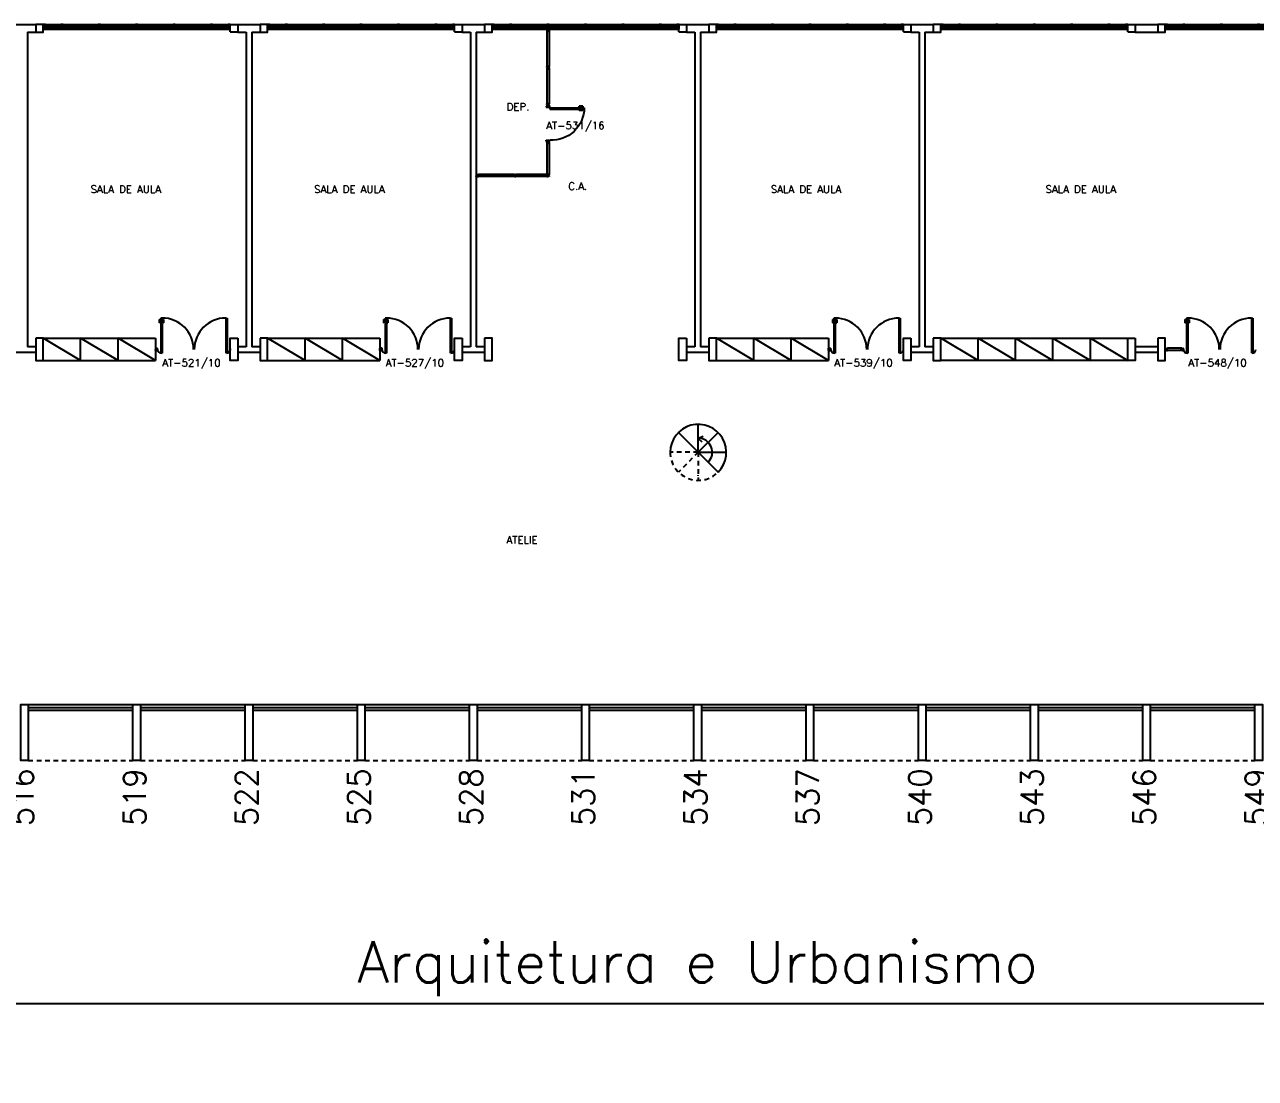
# Model space of a CAD drawing. Header units: millimetres. Extents: x 2552 to 3104, y 1319 to 1450.
# Drawn here: x 2603.37 to 2636.28, y 1323.55 to 1351.74 of the extents above; entities that cross this region are included whole.
import ezdxf

# ---------------------------------------------------------------- set-up
doc = ezdxf.new("R2010")
doc.units = ezdxf.units.MM
doc.linetypes.add('HIDDEN2', pattern=[0.1875, 0.125, -0.0625])
for name, color, linetype in [('ALV', 2, 'Continuous'), ('AR-EST-CNC-IDE', 2, 'Continuous'), ('DIV', 2, 'Continuous'), ('ESC', 1, 'Continuous'), ('ESQ', 2, 'Continuous'), ('ESTR', 3, 'Continuous'), ('PEÇAS', 1, 'Continuous'), ('PROJ', 1, 'HIDDEN2'), ('SIMB', 1, 'Continuous'), ('TEXTO', 2, 'Continuous'), ('TEXTO-CENTRO-CUSTO', 2, 'Continuous'), ('TEXTO-ENDEREÇO', 2, 'Continuous')]:
    doc.layers.add(name, color=color, linetype=linetype)
doc.styles.add('1', font='romans.shx', dxfattribs={"height": 1.1})
doc.styles.add('NOPILAR', font='simplex.shx', dxfattribs={"height": 0.6})
doc.styles.add('UNB-100', font='simplex.shx', dxfattribs={"height": 0.2})
doc.styles.add('UNB-100-1', font='simplex.shx', dxfattribs={"height": 0.2})
doc.dimstyles.new('1-600', dxfattribs={"dimtxt": 1.1, "dimasz": 2.5, "dimexe": 2, "dimexo": 4, "dimgap": 0.2, "dimtad": 1, "dimdec": 0, "dimzin": 4, "dimdsep": 46, "dimlunit": 6, "dimtxsty": '1', "dimblk1": 'NONE', "dimblk2": 'NONE', "dimsah": 1, "dimcen": 0, "dimclrd": 2, "dimclre": 2, "dimclrt": 2, "dimadec": 0, "dimazin": 0, "dimtfac": 1, "dimtdec": 0, "dimtmove": 2, "dimatfit": 3, "dimldrblk": 'NONE', "dimfxl": 1, "dimtolj": 1, "dimtzin": 0, "dimarcsym": 0})

# ---------------------------------------------------------------- blocks, each defined once
blk = doc.blocks.new('ESQCIR-TTN')
for p, q in [((0, 0), (0, -0.12)), ((0.06, 0), (0, 0)), ((0.06, 0), (0.477, 0)), ((0.06, -0.12), (0.06, 0)), ((0.53, 0), (0.47, 0)), ((0.47, 0), (0.47, -0.12)), ((0.53, 0), (1.472, 0)), ((0.53, -0.12), (0.53, 0)), ((1.53, 0), (1.47, 0)), ((1.47, 0), (1.47, -0.12)), ((1.53, 0), (2.472, 0)), ((1.53, -0.12), (1.53, 0)), ((2.53, 0), (2.47, 0)), ((2.47, 0), (2.47, -0.12)), ((2.53, 0), (3.472, 0)), ((2.53, -0.12), (2.53, 0)), ((3.53, 0), (3.47, 0)), ((3.47, 0), (3.47, -0.12)), ((3.53, 0), (4.472, 0)), ((3.53, -0.12), (3.53, 0)), ((4.53, 0), (4.47, 0)), ((4.47, 0), (4.47, -0.12)), ((4.53, 0), (4.941, 0)), ((4.53, -0.12), (4.53, 0)), ((4.941, 0), (4.941, -0.12)), ((5.001, 0), (4.941, 0)), ((5.001, -0.12), (5.001, 0)), ((0, -0.12), (0.06, -0.12)), ((0.06, -0.054), (0.477, -0.054)), ((0.06, -0.066), (0.477, -0.066)), ((0.06, -0.12), (0.477, -0.12)), ((0.47, -0.12), (0.53, -0.12)), ((0.53, -0.054), (1.472, -0.054)), ((0.53, -0.066), (1.472, -0.066)), ((0.53, -0.12), (1.472, -0.12)), ((1.47, -0.12), (1.53, -0.12)), ((1.53, -0.054), (2.472, -0.054)), ((1.53, -0.066), (2.472, -0.066)), ((1.53, -0.12), (2.472, -0.12)), ((2.47, -0.12), (2.53, -0.12)), ((2.53, -0.054), (3.472, -0.054)), ((2.53, -0.066), (3.472, -0.066)), ((2.53, -0.12), (3.472, -0.12)), ((3.47, -0.12), (3.53, -0.12)), ((3.53, -0.054), (4.472, -0.054)), ((3.53, -0.066), (4.472, -0.066)), ((3.53, -0.12), (4.472, -0.12)), ((4.47, -0.12), (4.53, -0.12)), ((4.53, -0.05), (4.941, -0.05)), ((4.53, -0.066), (4.941, -0.066)), ((4.53, -0.12), (4.941, -0.12)), ((4.941, -0.12), (5.001, -0.12))]:
    blk.add_line(p, q)
blk = doc.blocks.new('PDVDP-TTN')
at = {"color": 2}
for p, q in [((0.112, 0.84), (0.112, -0.1)), ((0.147, 0.84), (0.112, 0.84)), ((0.147, 0.84), (0.147, -0.1)), ((1.853, 0.84), (1.888, 0.84)), ((1.853, 0.84), (1.853, -0.1)), ((1.888, 0.84), (1.888, -0.1)), ((0.009, 0), (-0.009, 0)), ((0, -0.012), (0, 0.01)), ((0.147, -0.1), (0.112, -0.1))]:
    blk.add_line(p, q, dxfattribs=at)
at = {"color": 1}
for centre, radius, start, end in [((0.148, -0.002), 0.843, 0, 90), ((1.853, -0.002), 0.843, 90, 180), ((0.131, 0), 0.101, 180, 270), ((1.87, 0), 0.101, 270, 0)]:
    blk.add_arc(centre, radius, start, end, dxfattribs=at)
blk = doc.blocks.new('PILINT-TTN')
for points in [[(0, -0.197), (0, 0), (0.2, 0), (0.2, -0.2), (0, -0.2)], [(1, 0), (0.8, 0), (0.8, -0.2), (1, -0.2), (1, 0), (1, -0.12)]]:
    blk.add_lwpolyline(points)
for points in [[(0.2, -8.39), (0.2, -8.99), (0, -8.99), (0, -8.39)], [(0.8, -8.39), (0.8, -8.99), (1, -8.99), (1, -8.39)]]:
    blk.add_lwpolyline(points, close=True)
blk = doc.blocks.new('MTT-TTN')
for p, q in [((-0.008, 0.03), (-0.03, 0.03)), ((-0.03, 0.03), (-0.03, 0.006)), ((-0.0185, 0.006), (-0.03, 0.006)), ((-0.0185, -0.006), (-0.0185, 0.006)), ((-0.008, 0.03), (-0.008, 0.02)), ((-0.008, 0.02), (0.008, 0.02)), ((-0.0051, 0), (0.0051, 0)), ((0, -0.0051), (0, 0.0051)), ((0.008, 0.03), (0.03, 0.03)), ((0.008, 0.03), (0.008, 0.02)), ((0.0205, -0.006), (0.0205, 0.006)), ((0.0205, 0.006), (0.03, 0.006)), ((0.03, 0.006), (0.03, 0.03)), ((-0.03, -0.03), (-0.03, -0.006)), ((-0.0185, -0.006), (-0.03, -0.006)), ((-0.008, -0.03), (-0.03, -0.03)), ((-0.008, -0.02), (0.008, -0.02)), ((-0.008, -0.03), (-0.008, -0.02)), ((0.008, -0.03), (0.008, -0.02)), ((0.008, -0.03), (0.03, -0.03)), ((0.0205, -0.006), (0.03, -0.006)), ((0.03, -0.006), (0.03, -0.03))]:
    blk.add_line(p, q)
blk = doc.blocks.new('*D102')
at = {"layer": 'DEFPOINTS', "color": 0, "transparency": 16777216}
for p in [(2561.266, 1332.048), (2681.466, 1332.048), (2681.466, 1325.548)]:
    blk.add_point(p, dxfattribs=at)
at = {"layer": 'TEXTO-CENTRO-CUSTO', "color": 2, "lineweight": -2, "transparency": 16777216}
for p, q in [((2561.266, 1328.048), (2561.266, 1323.548)), ((2681.466, 1328.048), (2681.466, 1323.548)), ((2561.266, 1325.548), (2681.466, 1325.548))]:
    blk.add_line(p, q, dxfattribs=at)
at = {"layer": 'TEXTO-CENTRO-CUSTO', "color": 2, "transparency": 16777216, "insert": (2621.366, 1326.481), "char_height": 1.1, "attachment_point": 5, "style": '1'}
blk.add_mtext('\\A1;Arquitetura e Urbanismo', dxfattribs=at)
blk = doc.blocks.new('_NONE')
at = {"color": 0, "linetype": 'ByBlock'}
blk.add_circle((0, 0), 0.25, dxfattribs=at)
blk = doc.blocks.new('DIVMT-TTN')
for p, q in [((-0.03, 0.03), (-0.03, 0.006)), ((-0.008, 0.03), (-0.03, 0.03)), ((-0.0185, 0.006), (-0.03, 0.006)), ((-0.0185, -0.006), (-0.0185, 0.006)), ((-0.008, 0.03), (-0.008, 0.02)), ((-0.008, 0.02), (0.008, 0.02)), ((-0.0051, 0), (0.0051, 0)), ((0.0051, 0), (-0.0051, 0)), ((-0.0051, 0), (0.0051, 0)), ((0, -0.0051), (0, 0.0051)), ((0, 0.0051), (0, -0.0051)), ((0.008, 0.03), (0.008, 0.02)), ((0.008, 0.03), (0.03, 0.03)), ((0.0205, 0.006), (0.03, 0.006)), ((0.0205, -0.006), (0.0205, 0.006)), ((0.0205, 0.006), (0.0205, -0.006)), ((0.0205, 0.006), (0.03, 0.006)), ((0.97, 0.03), (0.03, 0.03)), ((0.03, 0.006), (0.03, 0.03)), ((0.03, -0.03), (0.03, 0.03)), ((0.03, -0.005), (0.03, 0.005)), ((0.97, -0.03), (0.97, 0.03)), ((0.97, 0.03), (0.97, 0.009)), ((0.97, 0.009), (0.97, 0.027)), ((0.9795, 0.006), (0.97, 0.006)), ((0.97, -0.005), (0.97, 0.005)), ((0.9795, 0.006), (0.9795, -0.006)), ((1.0051, 0), (0.9949, 0)), ((1, 0.0051), (1, -0.0051)), ((-0.0185, -0.006), (-0.03, -0.006)), ((-0.03, -0.03), (-0.03, -0.006)), ((-0.008, -0.03), (-0.03, -0.03)), ((-0.008, -0.03), (-0.008, -0.02)), ((-0.008, -0.02), (0.008, -0.02)), ((0.008, -0.03), (0.008, -0.02)), ((0.008, -0.03), (0.03, -0.03)), ((0.0205, -0.006), (0.03, -0.006)), ((0.0205, -0.006), (0.03, -0.006)), ((0.03, -0.006), (0.03, -0.03)), ((0.97, -0.03), (0.03, -0.03)), ((0.9795, -0.006), (0.97, -0.006)), ((0.97, -0.009), (0.97, -0.027))]:
    blk.add_line(p, q)
blk = doc.blocks.new('PDV2D-TTN')
at = {"layer": 'DIV'}
for p, q in [((0.03, 0.05), (0.06, 0.05)), ((0.03, 0.035), (0.03, 0.05)), ((0.03, -0.035), (0.03, 0.035)), ((0.06, 0.05), (0.06, -0.02)), ((0.941, 0.05), (0.941, -0.02)), ((0.971, 0.05), (0.941, 0.05)), ((0.971, 0.035), (0.971, 0.05)), ((0.971, -0.035), (0.971, 0.035)), ((0.03, -0.05), (0.03, -0.035)), ((0.05, -0.05), (0.03, -0.05)), ((0.05, -0.02), (0.06, -0.02)), ((0.05, -0.02), (0.05, -0.05)), ((0.079, -0.05), (0.109, -0.05)), ((0.079, -0.05), (0.079, -0.965)), ((0.109, -0.05), (0.109, -0.965)), ((0.951, -0.02), (0.941, -0.02)), ((0.951, -0.02), (0.951, -0.05)), ((0.951, -0.05), (0.971, -0.05)), ((0.971, -0.05), (0.971, -0.035)), ((0.109, -0.965), (0.079, -0.965))]:
    blk.add_line(p, q, dxfattribs=at)
at = {"layer": 'DIV', "color": 1}
for p, q in [((0.036, -0.925), (0.036, -0.835)), ((0.046, -0.835), (0.036, -0.835)), ((0.036, -0.915), (0.079, -0.915)), ((0.036, -0.925), (0.079, -0.925)), ((0.046, -0.915), (0.046, -0.835)), ((0.141, -0.915), (0.109, -0.915)), ((0.151, -0.925), (0.109, -0.925)), ((0.141, -0.915), (0.141, -0.835)), ((0.141, -0.835), (0.151, -0.835)), ((0.151, -0.925), (0.151, -0.835))]:
    blk.add_line(p, q, dxfattribs=at)
blk.add_arc((0.076, -0.1), 0.865, 270.2128, 3.3212, dxfattribs=at)

msp = doc.modelspace()

# ---------------------------------------------------------------- linework, layer by layer
at = {"layer": 'ALV'}
for p, q in [((2603.066, 1351.738), (2603.668, 1351.738)), ((2609.066, 1351.738), (2609.668, 1351.738)), ((2615.066, 1351.738), (2615.668, 1351.738)), ((2621.066, 1351.738), (2621.668, 1351.738)), ((2627.066, 1351.738), (2627.668, 1351.738)), ((2633.066, 1351.738), (2633.668, 1351.738)), ((2603.441, 1351.538), (2603.441, 1343.116)), ((2603.441, 1351.538), (2603.668, 1351.538)), ((2609.066, 1351.538), (2609.291, 1351.538)), ((2609.291, 1351.538), (2609.291, 1343.116)), ((2609.441, 1351.538), (2609.441, 1343.116)), ((2609.441, 1351.538), (2609.668, 1351.538)), ((2615.066, 1351.538), (2615.291, 1351.538)), ((2615.291, 1351.538), (2615.291, 1343.116)), ((2615.441, 1351.538), (2615.441, 1343.116)), ((2615.441, 1351.538), (2615.668, 1351.538)), ((2621.066, 1351.538), (2621.291, 1351.538)), ((2621.291, 1351.538), (2621.291, 1343.116)), ((2621.441, 1351.538), (2621.441, 1343.116)), ((2621.441, 1351.538), (2621.668, 1351.538)), ((2627.066, 1351.538), (2627.291, 1351.538)), ((2627.291, 1351.538), (2627.291, 1343.116)), ((2627.441, 1351.538), (2627.441, 1343.116)), ((2627.441, 1351.538), (2627.668, 1351.538)), ((2633.066, 1351.538), (2633.668, 1351.538)), ((2603.441, 1343.123), (2603.667, 1343.123)), ((2609.066, 1343.123), (2609.291, 1343.123)), ((2609.441, 1343.123), (2609.667, 1343.123)), ((2615.066, 1343.123), (2615.291, 1343.123)), ((2615.441, 1343.123), (2615.667, 1343.123)), ((2621.066, 1343.123), (2621.291, 1343.123)), ((2621.441, 1343.123), (2621.667, 1343.123)), ((2627.066, 1343.123), (2627.291, 1343.123)), ((2627.441, 1343.123), (2627.667, 1343.123)), ((2633.066, 1343.123), (2633.666, 1343.123)), ((2603.066, 1342.973), (2603.667, 1342.973)), ((2609.066, 1342.973), (2609.667, 1342.973)), ((2615.066, 1342.973), (2615.667, 1342.973)), ((2621.066, 1342.973), (2621.667, 1342.973)), ((2627.066, 1342.973), (2627.667, 1342.973)), ((2633.066, 1342.973), (2633.667, 1342.973))]:
    msp.add_line(p, q, dxfattribs=at)
at = {"layer": 'DIV'}
for p, q in [((2617.36, 1349.618), (2617.336, 1349.618)), ((2617.336, 1349.596), (2617.336, 1349.618)), ((2617.396, 1349.618), (2617.336, 1349.618)), ((2617.336, 1349.596), (2617.346, 1349.596)), ((2617.336, 1349.58), (2617.346, 1349.58)), ((2617.336, 1349.58), (2617.336, 1349.558)), ((2617.336, 1349.558), (2617.36, 1349.558)), ((2617.396, 1349.558), (2617.336, 1349.558)), ((2617.336, 1349.558), (2617.357, 1349.558)), ((2617.357, 1349.558), (2617.339, 1349.558)), ((2617.346, 1349.58), (2617.346, 1349.596)), ((2617.36, 1349.608), (2617.36, 1349.618)), ((2617.36, 1349.608), (2617.36, 1349.618)), ((2617.372, 1349.608), (2617.36, 1349.608)), ((2617.36, 1349.608), (2617.372, 1349.608)), ((2617.36, 1349.569), (2617.36, 1349.558)), ((2617.372, 1349.569), (2617.36, 1349.569)), ((2617.36, 1349.567), (2617.372, 1349.567)), ((2617.36, 1349.567), (2617.36, 1349.558)), ((2617.371, 1349.618), (2617.361, 1349.618)), ((2617.371, 1349.588), (2617.361, 1349.588)), ((2617.361, 1349.588), (2617.371, 1349.588)), ((2617.361, 1349.588), (2617.371, 1349.588)), ((2617.371, 1349.558), (2617.361, 1349.558)), ((2617.366, 1349.583), (2617.366, 1349.593)), ((2617.366, 1349.593), (2617.366, 1349.583)), ((2617.366, 1349.583), (2617.366, 1349.593)), ((2617.366, 1349.593), (2617.366, 1349.583)), ((2617.372, 1349.618), (2617.396, 1349.618)), ((2617.372, 1349.608), (2617.372, 1349.618)), ((2617.372, 1349.608), (2617.372, 1349.618)), ((2617.372, 1349.569), (2617.372, 1349.558)), ((2617.372, 1349.567), (2617.372, 1349.558)), ((2617.396, 1349.558), (2617.372, 1349.558)), ((2617.375, 1349.558), (2617.393, 1349.558)), ((2617.396, 1349.596), (2617.386, 1349.596)), ((2617.386, 1349.58), (2617.386, 1349.596)), ((2617.396, 1349.58), (2617.386, 1349.58)), ((2617.396, 1349.596), (2617.396, 1349.618)), ((2617.396, 1349.58), (2617.396, 1349.558)), ((2617.36, 1348.618), (2617.336, 1348.618)), ((2617.336, 1348.596), (2617.336, 1348.618)), ((2617.396, 1348.618), (2617.336, 1348.618)), ((2617.336, 1348.596), (2617.346, 1348.596)), ((2617.336, 1348.58), (2617.346, 1348.58)), ((2617.336, 1348.58), (2617.336, 1348.558)), ((2617.336, 1348.558), (2617.336, 1347.732)), ((2617.396, 1348.558), (2617.336, 1348.558)), ((2617.336, 1348.558), (2617.357, 1348.558)), ((2617.336, 1348.558), (2617.36, 1348.558)), ((2617.357, 1348.558), (2617.339, 1348.558)), ((2617.346, 1348.58), (2617.346, 1348.596)), ((2617.36, 1348.608), (2617.36, 1348.618)), ((2617.36, 1348.608), (2617.36, 1348.618)), ((2617.372, 1348.608), (2617.36, 1348.608)), ((2617.36, 1348.608), (2617.372, 1348.608)), ((2617.36, 1348.569), (2617.36, 1348.558)), ((2617.372, 1348.569), (2617.36, 1348.569)), ((2617.36, 1348.567), (2617.372, 1348.567)), ((2617.36, 1348.567), (2617.36, 1348.558)), ((2617.371, 1348.618), (2617.361, 1348.618)), ((2617.361, 1348.588), (2617.371, 1348.588)), ((2617.371, 1348.588), (2617.361, 1348.588)), ((2617.361, 1348.588), (2617.371, 1348.588)), ((2617.371, 1348.558), (2617.361, 1348.558)), ((2617.366, 1348.593), (2617.366, 1348.583)), ((2617.366, 1348.583), (2617.366, 1348.593)), ((2617.366, 1348.593), (2617.366, 1348.583)), ((2617.366, 1348.583), (2617.366, 1348.593)), ((2617.372, 1348.618), (2617.396, 1348.618)), ((2617.372, 1348.608), (2617.372, 1348.618)), ((2617.372, 1348.608), (2617.372, 1348.618)), ((2617.372, 1348.569), (2617.372, 1348.558)), ((2617.372, 1348.567), (2617.372, 1348.558)), ((2617.396, 1348.558), (2617.372, 1348.558)), ((2617.375, 1348.558), (2617.393, 1348.558)), ((2617.396, 1348.596), (2617.386, 1348.596)), ((2617.386, 1348.58), (2617.386, 1348.596)), ((2617.396, 1348.58), (2617.386, 1348.58)), ((2617.396, 1348.596), (2617.396, 1348.618)), ((2617.396, 1348.58), (2617.396, 1348.558)), ((2617.396, 1348.558), (2617.396, 1347.732)), ((2616.463, 1347.732), (2616.441, 1347.732)), ((2616.441, 1347.732), (2616.441, 1347.708)), ((2616.453, 1347.708), (2616.441, 1347.708)), ((2616.453, 1347.708), (2616.453, 1347.696)), ((2616.463, 1347.732), (2616.463, 1347.722)), ((2616.463, 1347.722), (2616.479, 1347.722)), ((2616.466, 1347.702), (2616.476, 1347.702)), ((2616.476, 1347.702), (2616.466, 1347.702)), ((2616.466, 1347.702), (2616.476, 1347.702)), ((2616.471, 1347.707), (2616.471, 1347.697)), ((2616.471, 1347.697), (2616.471, 1347.707)), ((2616.479, 1347.732), (2616.479, 1347.722)), ((2616.479, 1347.732), (2616.501, 1347.732)), ((2616.492, 1347.708), (2616.492, 1347.696)), ((2616.492, 1347.708), (2616.501, 1347.708)), ((2616.492, 1347.696), (2616.492, 1347.708)), ((2616.492, 1347.708), (2616.501, 1347.708)), ((2617.336, 1347.732), (2616.501, 1347.732)), ((2616.501, 1347.708), (2616.501, 1347.732)), ((2616.501, 1347.732), (2616.501, 1347.672)), ((2616.501, 1347.707), (2616.501, 1347.697)), ((2617.336, 1347.732), (2617.336, 1347.672)), ((2617.36, 1347.732), (2617.336, 1347.732)), ((2617.336, 1347.71), (2617.336, 1347.732)), ((2617.396, 1347.732), (2617.336, 1347.732)), ((2617.336, 1347.711), (2617.336, 1347.729)), ((2617.336, 1347.71), (2617.346, 1347.71)), ((2617.346, 1347.708), (2617.336, 1347.708)), ((2617.336, 1347.707), (2617.336, 1347.697)), ((2617.346, 1347.694), (2617.346, 1347.71)), ((2617.346, 1347.696), (2617.346, 1347.708)), ((2617.36, 1347.722), (2617.36, 1347.732)), ((2617.36, 1347.722), (2617.36, 1347.732)), ((2617.372, 1347.722), (2617.36, 1347.722)), ((2617.36, 1347.722), (2617.372, 1347.722)), ((2617.371, 1347.732), (2617.361, 1347.732)), ((2617.371, 1347.702), (2617.361, 1347.702)), ((2617.371, 1347.702), (2617.361, 1347.702)), ((2617.361, 1347.702), (2617.371, 1347.702)), ((2617.366, 1347.697), (2617.366, 1347.707)), ((2617.366, 1347.697), (2617.366, 1347.707)), ((2617.366, 1347.707), (2617.366, 1347.697)), ((2617.366, 1347.697), (2617.366, 1347.707)), ((2617.372, 1347.732), (2617.396, 1347.732)), ((2617.372, 1347.722), (2617.372, 1347.732)), ((2617.372, 1347.722), (2617.372, 1347.732)), ((2617.396, 1347.71), (2617.386, 1347.71)), ((2617.386, 1347.694), (2617.386, 1347.71)), ((2617.396, 1347.71), (2617.396, 1347.732)), ((2616.453, 1347.696), (2616.441, 1347.696)), ((2616.441, 1347.672), (2616.441, 1347.696)), ((2616.463, 1347.672), (2616.441, 1347.672)), ((2616.463, 1347.672), (2616.463, 1347.682)), ((2616.463, 1347.682), (2616.479, 1347.682)), ((2616.479, 1347.672), (2616.479, 1347.682)), ((2616.479, 1347.672), (2616.501, 1347.672)), ((2616.492, 1347.696), (2616.501, 1347.696)), ((2616.492, 1347.696), (2616.501, 1347.696)), ((2616.501, 1347.696), (2616.501, 1347.672)), ((2617.336, 1347.672), (2616.501, 1347.672)), ((2617.346, 1347.696), (2617.336, 1347.696)), ((2617.336, 1347.694), (2617.346, 1347.694)), ((2617.336, 1347.694), (2617.336, 1347.672)), ((2617.336, 1347.693), (2617.336, 1347.675)), ((2617.336, 1347.672), (2617.336, 1347.693)), ((2617.336, 1347.672), (2617.36, 1347.672)), ((2617.36, 1347.683), (2617.36, 1347.672)), ((2617.372, 1347.683), (2617.36, 1347.683)), ((2617.372, 1347.683), (2617.372, 1347.672)), ((2617.396, 1347.672), (2617.372, 1347.672)), ((2617.396, 1347.694), (2617.386, 1347.694)), ((2617.396, 1347.694), (2617.396, 1347.672)), ((2606.968, 1343.846), (2606.968, 1343.756)), ((2606.968, 1343.846), (2607.008, 1343.846)), ((2606.978, 1343.756), (2606.968, 1343.756)), ((2606.978, 1343.836), (2606.978, 1343.756)), ((2606.978, 1343.836), (2607.008, 1343.836)), ((2607.083, 1343.846), (2607.043, 1343.846)), ((2607.073, 1343.836), (2607.043, 1343.836)), ((2607.073, 1343.836), (2607.073, 1343.756)), ((2607.073, 1343.756), (2607.083, 1343.756)), ((2607.083, 1343.846), (2607.083, 1343.756)), ((2612.966, 1343.846), (2613.006, 1343.846)), ((2612.966, 1343.846), (2612.966, 1343.756)), ((2612.976, 1343.756), (2612.966, 1343.756)), ((2612.976, 1343.836), (2613.006, 1343.836)), ((2612.976, 1343.836), (2612.976, 1343.756)), ((2613.081, 1343.846), (2613.041, 1343.846)), ((2613.071, 1343.836), (2613.041, 1343.836)), ((2613.071, 1343.836), (2613.071, 1343.756)), ((2613.071, 1343.756), (2613.081, 1343.756)), ((2613.081, 1343.846), (2613.081, 1343.756)), ((2624.968, 1343.846), (2624.968, 1343.756)), ((2624.968, 1343.846), (2625.008, 1343.846)), ((2624.978, 1343.756), (2624.968, 1343.756)), ((2624.978, 1343.836), (2624.978, 1343.756)), ((2624.978, 1343.836), (2625.008, 1343.836)), ((2625.083, 1343.846), (2625.043, 1343.846)), ((2625.073, 1343.836), (2625.043, 1343.836)), ((2625.073, 1343.836), (2625.073, 1343.756)), ((2625.073, 1343.756), (2625.083, 1343.756)), ((2625.083, 1343.846), (2625.083, 1343.756)), ((2634.396, 1343.846), (2634.436, 1343.846)), ((2634.396, 1343.846), (2634.396, 1343.756)), ((2634.406, 1343.756), (2634.396, 1343.756)), ((2634.406, 1343.836), (2634.436, 1343.836)), ((2634.406, 1343.836), (2634.406, 1343.756)), ((2634.511, 1343.846), (2634.471, 1343.846)), ((2634.501, 1343.836), (2634.471, 1343.836)), ((2634.501, 1343.836), (2634.501, 1343.756)), ((2634.501, 1343.756), (2634.51, 1343.756)), ((2634.511, 1343.846), (2634.511, 1343.756)), ((2606.865, 1343.078), (2606.865, 1343.018)), ((2606.875, 1343.054), (2606.865, 1343.054)), ((2606.865, 1343.053), (2606.865, 1343.043)), ((2606.875, 1343.042), (2606.865, 1343.042)), ((2606.875, 1343.042), (2606.875, 1343.054)), ((2606.901, 1343.048), (2606.89, 1343.048)), ((2606.89, 1343.048), (2606.901, 1343.048)), ((2606.895, 1343.043), (2606.895, 1343.053)), ((2608.866, 1343.068), (2608.866, 1343.047)), ((2608.866, 1343.053), (2608.866, 1343.043)), ((2608.866, 1343.047), (2608.866, 1343.028)), ((2612.866, 1343.018), (2612.866, 1343.078)), ((2612.866, 1343.078), (2612.866, 1343.057)), ((2612.866, 1343.057), (2612.866, 1343.075)), ((2612.876, 1343.054), (2612.866, 1343.054)), ((2612.866, 1343.043), (2612.866, 1343.053)), ((2612.876, 1343.042), (2612.866, 1343.042)), ((2612.866, 1343.039), (2612.866, 1343.021)), ((2612.876, 1343.054), (2612.876, 1343.042)), ((2612.901, 1343.048), (2612.891, 1343.048)), ((2612.896, 1343.053), (2612.896, 1343.043)), ((2624.864, 1343.018), (2624.864, 1343.078)), ((2624.864, 1343.078), (2624.864, 1343.057)), ((2624.864, 1343.057), (2624.864, 1343.075)), ((2624.874, 1343.054), (2624.864, 1343.054)), ((2624.864, 1343.043), (2624.864, 1343.053)), ((2624.874, 1343.042), (2624.864, 1343.042)), ((2624.864, 1343.039), (2624.864, 1343.021)), ((2624.874, 1343.054), (2624.874, 1343.042)), ((2624.899, 1343.048), (2624.889, 1343.048)), ((2624.894, 1343.053), (2624.894, 1343.043)), ((2633.865, 1343.078), (2633.865, 1343.054)), ((2633.887, 1343.078), (2633.865, 1343.078)), ((2633.876, 1343.054), (2633.865, 1343.054)), ((2633.876, 1343.042), (2633.865, 1343.042)), ((2633.865, 1343.018), (2633.865, 1343.042)), ((2633.887, 1343.018), (2633.865, 1343.018)), ((2633.876, 1343.042), (2633.876, 1343.054)), ((2633.887, 1343.078), (2633.887, 1343.068)), ((2633.887, 1343.068), (2633.903, 1343.068)), ((2633.887, 1343.018), (2633.887, 1343.028)), ((2633.887, 1343.028), (2633.903, 1343.028)), ((2633.89, 1343.048), (2633.9, 1343.048)), ((2633.9, 1343.048), (2633.89, 1343.048)), ((2633.89, 1343.048), (2633.9, 1343.048)), ((2633.895, 1343.043), (2633.895, 1343.053)), ((2633.895, 1343.053), (2633.895, 1343.043)), ((2633.903, 1343.078), (2633.903, 1343.068)), ((2633.903, 1343.078), (2633.925, 1343.078)), ((2633.903, 1343.018), (2633.903, 1343.028)), ((2633.903, 1343.018), (2633.925, 1343.018)), ((2633.915, 1343.054), (2633.925, 1343.054)), ((2633.915, 1343.042), (2633.915, 1343.054)), ((2633.915, 1343.054), (2633.915, 1343.042)), ((2633.915, 1343.054), (2633.925, 1343.054)), ((2633.915, 1343.042), (2633.925, 1343.042)), ((2633.915, 1343.042), (2633.925, 1343.042)), ((2633.925, 1343.054), (2633.925, 1343.078)), ((2633.925, 1343.018), (2633.925, 1343.078)), ((2634.292, 1343.078), (2633.925, 1343.078)), ((2633.925, 1343.043), (2633.925, 1343.053)), ((2633.925, 1343.042), (2633.925, 1343.018)), ((2634.292, 1343.018), (2633.925, 1343.018)), ((2634.292, 1343.078), (2634.292, 1343.057)), ((2634.292, 1343.018), (2634.292, 1343.078)), ((2634.292, 1343.057), (2634.292, 1343.075)), ((2634.302, 1343.054), (2634.292, 1343.054)), ((2634.292, 1343.043), (2634.292, 1343.053)), ((2634.302, 1343.042), (2634.292, 1343.042)), ((2634.292, 1343.039), (2634.292, 1343.021)), ((2634.302, 1343.054), (2634.302, 1343.042)), ((2634.327, 1343.048), (2634.317, 1343.048)), ((2634.322, 1343.053), (2634.322, 1343.043))]:
    msp.add_line(p, q, dxfattribs=at)
at = {"layer": 'ESC'}
for p, q in [((2621.381, 1340.296), (2620.853, 1340.824)), ((2621.381, 1340.296), (2621.381, 1341.043)), ((2621.381, 1340.296), (2621.909, 1340.824)), ((2621.381, 1340.296), (2621.912, 1339.766)), ((2621.381, 1340.296), (2622.128, 1340.296)), ((2621.381, 1339.666), (2621.381, 1339.688))]:
    msp.add_line(p, q, dxfattribs=at)
msp.add_arc((2621.381, 1340.296), 0.75, 315, 180, dxfattribs=at)
at = {"layer": 'ESQ'}
for p, q in [((2603.466, 1333.548), (2606.266, 1333.548)), ((2606.466, 1333.548), (2609.266, 1333.548)), ((2609.466, 1333.548), (2612.266, 1333.548)), ((2612.466, 1333.548), (2615.266, 1333.548)), ((2615.466, 1333.548), (2618.266, 1333.548)), ((2618.466, 1333.548), (2621.266, 1333.548)), ((2621.466, 1333.548), (2624.266, 1333.548)), ((2624.466, 1333.548), (2627.266, 1333.548)), ((2627.466, 1333.548), (2630.266, 1333.548)), ((2630.466, 1333.548), (2633.266, 1333.548)), ((2633.466, 1333.548), (2636.266, 1333.548)), ((2603.466, 1333.473), (2606.266, 1333.473)), ((2603.466, 1333.398), (2606.266, 1333.398)), ((2606.466, 1333.473), (2609.266, 1333.473)), ((2606.466, 1333.398), (2609.266, 1333.398)), ((2609.466, 1333.473), (2612.266, 1333.473)), ((2609.466, 1333.398), (2612.266, 1333.398)), ((2612.466, 1333.473), (2615.266, 1333.473)), ((2612.466, 1333.398), (2615.266, 1333.398)), ((2615.466, 1333.473), (2618.266, 1333.473)), ((2615.466, 1333.398), (2618.266, 1333.398)), ((2618.466, 1333.473), (2621.266, 1333.473)), ((2618.466, 1333.398), (2621.266, 1333.398)), ((2621.466, 1333.473), (2624.266, 1333.473)), ((2621.466, 1333.398), (2624.266, 1333.398)), ((2624.466, 1333.473), (2627.266, 1333.473)), ((2624.466, 1333.398), (2627.266, 1333.398)), ((2627.466, 1333.473), (2630.266, 1333.473)), ((2627.466, 1333.398), (2630.266, 1333.398)), ((2630.466, 1333.473), (2633.266, 1333.473)), ((2630.466, 1333.398), (2633.266, 1333.398)), ((2633.466, 1333.473), (2636.266, 1333.473)), ((2633.466, 1333.398), (2636.266, 1333.398))]:
    msp.add_line(p, q, dxfattribs=at)
at = {"layer": 'ESTR'}
for points in [[(2603.466, 1333.548), (2603.466, 1332.048), (2603.266, 1332.048), (2603.266, 1333.548)], [(2606.466, 1333.548), (2606.466, 1332.048), (2606.266, 1332.048), (2606.266, 1333.548)], [(2609.466, 1333.548), (2609.466, 1332.048), (2609.266, 1332.048), (2609.266, 1333.548)], [(2612.466, 1333.548), (2612.466, 1332.048), (2612.266, 1332.048), (2612.266, 1333.548)], [(2615.466, 1333.548), (2615.466, 1332.048), (2615.266, 1332.048), (2615.266, 1333.548)], [(2618.466, 1333.548), (2618.466, 1332.048), (2618.266, 1332.048), (2618.266, 1333.548)], [(2621.466, 1333.548), (2621.466, 1332.048), (2621.266, 1332.048), (2621.266, 1333.548)], [(2624.466, 1333.548), (2624.466, 1332.048), (2624.266, 1332.048), (2624.266, 1333.548)], [(2627.466, 1333.548), (2627.466, 1332.048), (2627.266, 1332.048), (2627.266, 1333.548)], [(2630.466, 1333.548), (2630.466, 1332.048), (2630.266, 1332.048), (2630.266, 1333.548)], [(2633.466, 1333.548), (2633.466, 1332.048), (2633.266, 1332.048), (2633.266, 1333.548)], [(2636.266, 1332.048), (2636.266, 1333.548), (2636.466, 1333.548), (2636.466, 1332.048)]]:
    msp.add_lwpolyline(points, close=True, dxfattribs=at)
at = {"layer": 'PEÇAS'}
for p, q in [((2603.866, 1343.348), (2606.864, 1343.348)), ((2604.866, 1342.748), (2603.866, 1343.348)), ((2605.865, 1342.748), (2604.866, 1343.348)), ((2604.866, 1342.748), (2604.866, 1343.348)), ((2605.865, 1342.748), (2605.865, 1343.348)), ((2606.864, 1342.748), (2605.865, 1343.348)), ((2606.864, 1343.348), (2606.864, 1342.748)), ((2609.866, 1343.348), (2612.864, 1343.348)), ((2610.866, 1342.748), (2609.866, 1343.348)), ((2611.865, 1342.748), (2610.866, 1343.348)), ((2610.866, 1342.748), (2610.866, 1343.348)), ((2612.864, 1342.748), (2611.865, 1343.348)), ((2611.865, 1342.748), (2611.865, 1343.348)), ((2612.864, 1343.348), (2612.864, 1342.748)), ((2621.866, 1343.348), (2624.864, 1343.348)), ((2622.866, 1342.748), (2621.866, 1343.348)), ((2623.865, 1342.748), (2622.866, 1343.348)), ((2622.866, 1342.748), (2622.866, 1343.348)), ((2623.865, 1342.748), (2623.865, 1343.348)), ((2624.864, 1342.748), (2623.865, 1343.348)), ((2624.864, 1343.348), (2624.864, 1342.748)), ((2627.866, 1343.348), (2632.866, 1343.348)), ((2628.866, 1342.748), (2627.866, 1343.348)), ((2629.866, 1342.748), (2628.866, 1343.348)), ((2628.866, 1342.748), (2628.866, 1343.348)), ((2629.866, 1342.748), (2629.866, 1343.348)), ((2629.866, 1343.348), (2630.866, 1342.748)), ((2630.866, 1343.348), (2631.866, 1342.748)), ((2630.866, 1342.748), (2630.866, 1343.348)), ((2631.866, 1343.348), (2632.866, 1342.748)), ((2631.866, 1342.748), (2631.866, 1343.348)), ((2603.866, 1342.748), (2606.864, 1342.748)), ((2609.866, 1342.748), (2612.864, 1342.748)), ((2621.866, 1342.748), (2624.864, 1342.748)), ((2632.866, 1342.748), (2627.866, 1342.748))]:
    msp.add_line(p, q, dxfattribs=at)
at = {"layer": 'PROJ'}
for p, q in [((2621.381, 1340.296), (2620.631, 1340.296)), ((2621.381, 1340.296), (2620.853, 1339.768)), ((2621.381, 1340.296), (2621.381, 1339.549)), ((2603.466, 1332.048), (2606.266, 1332.048)), ((2606.466, 1332.048), (2609.266, 1332.048)), ((2609.466, 1332.048), (2612.266, 1332.048)), ((2612.466, 1332.048), (2615.266, 1332.048)), ((2615.466, 1332.048), (2618.266, 1332.048)), ((2618.466, 1332.048), (2621.266, 1332.048)), ((2621.466, 1332.048), (2624.266, 1332.048)), ((2624.466, 1332.048), (2627.266, 1332.048)), ((2627.466, 1332.048), (2630.266, 1332.048)), ((2630.466, 1332.048), (2633.266, 1332.048)), ((2633.466, 1332.048), (2636.266, 1332.048))]:
    msp.add_line(p, q, dxfattribs=at)
msp.add_arc((2621.381, 1340.296), 0.75, 180, 315, dxfattribs=at)
at = {"layer": 'SIMB'}
for p, q in [((2621.381, 1340.671), (2621.509, 1340.729)), ((2621.381, 1340.669), (2621.477, 1340.573))]:
    msp.add_line(p, q, dxfattribs=at)
msp.add_arc((2621.381, 1340.296), 0.375, 315, 90, dxfattribs=at)

# ---------------------------------------------------------------- block references
at = {"layer": 'DIV'}
for name, p, rotation in [('MTT-TTN', (2617.366, 1351.588), 269.9999999999998), ('DIVMT-TTN', (2617.366, 1350.588), 89.9999999999998), ('MTT-TTN', (2617.366, 1350.588), 269.9999999999998), ('DIVMT-TTN', (2617.366, 1349.588), 89.9999999999998), ('MTT-TTN', (2612.896, 1343.048), 269.9999999999998)]:
    msp.add_blockref(name, p, dxfattribs=dict(at, rotation=rotation))
at = {"layer": 'DIV', "xscale": -1}
for name, p, rotation in [('PDV2D-TTN', (2617.366, 1349.588), 89.99999999999977), ('DIVMT-TTN', (2615.471, 1347.702), 180)]:
    msp.add_blockref(name, p, dxfattribs=dict(at, rotation=rotation))
at = {"layer": 'DIV'}
for name, p in [('PDVDP-TTN', (2606.895, 1343.048)), ('PDVDP-TTN', (2612.894, 1343.047)), ('PDVDP-TTN', (2624.895, 1343.046)), ('PDVDP-TTN', (2634.323, 1343.046)), ('MTT-TTN', (2606.895, 1343.048)), ('MTT-TTN', (2624.894, 1343.048)), ('MTT-TTN', (2634.322, 1343.048))]:
    msp.add_blockref(name, p, dxfattribs=at)
at = {"layer": 'ESQ'}
for p in [(2603.866, 1351.738), (2609.866, 1351.738), (2615.866, 1351.738), (2621.866, 1351.738), (2627.866, 1351.738), (2633.866, 1351.738)]:
    msp.add_blockref('ESQCIR-TTN', p, dxfattribs=at)
at = {"layer": 'ESTR'}
for p in [(2602.866, 1351.738), (2608.866, 1351.738), (2614.866, 1351.738), (2620.866, 1351.738), (2626.866, 1351.738), (2632.866, 1351.738)]:
    msp.add_blockref('PILINT-TTN', p, dxfattribs=at)

# ---------------------------------------------------------------- texts
at = {"layer": 'AR-EST-CNC-IDE', "style": 'NOPILAR'}
for s, p in [('516', (2603.608, 1330.297)), ('519', (2606.608, 1330.297)), ('522', (2609.608, 1330.297)), ('525', (2612.608, 1330.297)), ('528', (2615.608, 1330.297)), ('531', (2618.608, 1330.297)), ('534', (2621.608, 1330.297)), ('537', (2624.608, 1330.297)), ('540', (2627.608, 1330.297)), ('543', (2630.608, 1330.297)), ('546', (2633.608, 1330.297)), ('549', (2636.608, 1330.297))]:
    msp.add_text(s, height=0.6, rotation=90, dxfattribs=at).set_placement(p)
at = {"layer": 'TEXTO', "style": 'UNB-100'}
for s, p in [('DEP.', (2616.257, 1349.439)), ('SALA DE AULA', (2605.131, 1347.234)), ('SALA DE AULA', (2611.11, 1347.234)), ('C.A.', (2617.907, 1347.314)), ('SALA DE AULA', (2623.32, 1347.234)), ('SALA DE AULA', (2630.666, 1347.234)), ('ATELIE', (2616.254, 1337.853))]:
    msp.add_text(s, height=0.2, rotation=360, dxfattribs=at).set_placement(p)
at = {"layer": 'TEXTO-ENDEREÇO', "style": 'UNB-100-1'}
for s, p in [('AT-531/16', (2617.316, 1348.938)), ('AT-521/10', (2607.049, 1342.592)), ('AT-527/10', (2613.023, 1342.592)), ('AT-539/10', (2625.019, 1342.592)), ('AT-548/10', (2634.486, 1342.592))]:
    msp.add_text(s, height=0.2, rotation=360, dxfattribs=at).set_placement(p)

# ---------------------------------------------------------------- dimensions: what is measured, and where the dimension line sits
at = {"layer": 'TEXTO-CENTRO-CUSTO'}
dim = msp.add_aligned_dim(p1=(2561.266, 1332.048), p2=(2681.466, 1332.048), distance=-6.5, text='Arquitetura e Urbanismo', dimstyle='1-600', dxfattribs=at)
dim.commit()
dim.dimension.update_dxf_attribs({"geometry": '*D102', "text_midpoint": (2621.366, 1326.481)})

doc.saveas('drawing.dxf')
